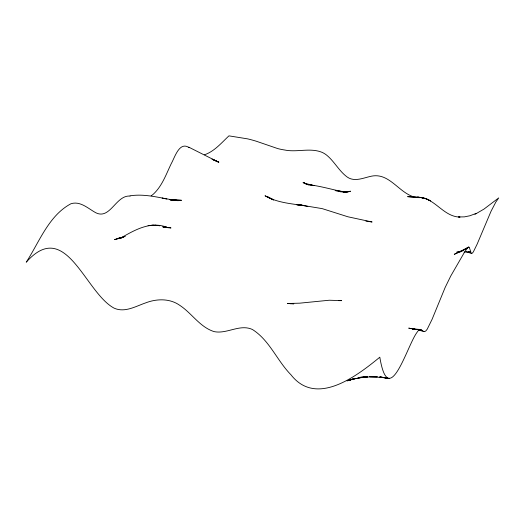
<?xml version="1.0" encoding="UTF-8"?>
<svg xmlns="http://www.w3.org/2000/svg" width="525" height="525" viewBox="0 0 525 525"><rect width="100%" height="100%" fill="white"/><g stroke="black" fill="none" stroke-linecap="round" stroke-linejoin="round"><path stroke-width="0.79" d="M468.254 247.209L460.366 251.882L468.956 247.111L454.276 254.31L462.013 250.898L456.763 252.157L459.198 252.131M474.915 214.344L483.978 209.101L498.75 197.886L495.863 202.013L491.039 211.273L477.153 244.118L473.307 251.987L472.119 253.326L471.292 253.372L469.317 247.439L468.635 247.072L467.696 247.643L464.507 252.203L450.752 276.012L445.148 287.483L432.101 319.279L427.219 329.208L425.782 330.98L424.607 331.61L423.609 331.433L420.866 329.457L419.108 329.877A17.404 3.025 -69.4 0 0 416.719 332.811C406.987 346.152 388.782 411.147 379.811 357.197C357.007 375.887 316.299 407.348 290.948 374.771C277.029 360.642 269.548 340.252 252.394 329.477C239.741 323.702 227.023 334.281 214.134 331.616C199.822 327.134 191.763 313.097 179.583 305.209C169.693 298.279 156.634 298.666 145.747 302.846C135.732 306.285 124.779 312.992 114.089 308.136C84.886 292.497 65.933 217.468 26.25 262.192C39.329 242.018 48.661 215.631 70.941 203.752C79.741 200.918 87.281 207.716 94.316 211.897C109.85 221.74 115.48 194.841 130.075 196.081M476.195 213.373L469.967 215.749L464.382 216.871L458.535 216.956L460.018 217.074C442.667 216.864 434.227 196.258 416.719 197.269L421.936 197.597L426.267 198.765L430.625 200.904L425.453 198.476L426.267 198.765L421.057 197.492L421.936 197.597L417.651 197.164L422.802 197.886L417.651 197.164M347.064 380.96L355.241 378.354L348.101 380.533L356.232 378.341L349.21 380.008L365.735 376.543L357.203 378.243M204.54 154.763C214.482 151.357 221.478 142.807 228.946 135.857L247.629 138.869A133.101 99.284 50.7 0 1 256.397 141.264L277.607 148.542A79.708 66.649 68 0 0 284.603 149.993C296.993 152.591 310.098 147.459 322.074 152.348A20.495 17.148 54.2 0 1 326.701 155.183C334.484 161.549 339.038 171.071 347.202 177.03C354.716 182.352 363.812 177.66 371.746 176.124C390.482 172.535 399.728 195.051 417.198 197.662M119.877 238.232L114.548 239.617L125.186 236.309L119.89 238.534C134.452 230.153 150.714 220.434 167.915 227.679L165.998 227.207L168.518 227.752L163.367 226.872L170.999 227.942L162.638 226.839M345.634 192.078L347.202 191.737L345.667 192.058M345.817 192.143L350.549 191.231L345.168 191.927M121.262 237.779L117.009 238.586L123.257 237.405M358.253 378.039L367.638 376.904L360.439 377.278L361.928 377.206M130.029 195.838C146.311 193.252 162.199 198.765 178.172 200.694L169.66 199.625L181.506 200.301L170.29 199.795L176.393 200.202L170.737 199.992M345.292 192.098L348.423 191.769L340.462 191.848M363.418 377.134L377.291 376.76L369.685 376.701L387.233 377.823L379.247 377.088L388.106 378.348L380.31 376.917L389.169 378.617M291.113 303.745L287.68 303.489L299.618 303.181L329.293 300.234L341.677 300.641L338.769 300.641M464.074 252.079L470.571 252L468.359 251.744M413.451 197.223L419.514 197.479L407.617 196.645L419.541 197.708M343.409 191.927L346.5 191.947L335.304 190.568M420.085 329.411L412.611 329.241L420.945 329.49L413.562 329.123L415.17 329.378M287.68 303.489L293.842 303.798L290.397 303.614M299.906 205.144L303.575 205.4L296.743 204.776L304.126 205.649C290.824 203.641 276.944 202.65 265.027 195.759L273.584 199.933L266.733 196.363L273.19 199.848M163.118 226.951L164.627 227.056L163.249 226.892M365.859 221.097L372.087 221.99L347.872 216.773L322.16 208.615L300.976 205.124L307.808 206.397M335.226 190.614L344.361 192.038C332.627 189.748 321.136 186.204 309.212 184.761L314.114 185.64L303.903 183.074L308.884 185.102M418.399 329.89L422.428 330.533L418.392 329.825M415.452 197.039L418.943 197.617M415.977 329.405L408.719 328.138L416.233 329.497M166.891 199.041L162.14 198.135L163.971 198.489M418.51 330.054L423.852 331.537M466.154 251.652L471.358 253.411M212.658 159.534L218.892 162.127L212.002 159.134L218.584 162.153L188.738 147.138M307.414 184.387L303.043 182.392L307.407 184.616M189.184 147.676C179.399 140.963 174.812 157.349 171.288 163.57C166.208 174.097 162.264 185.778 153.543 193.968A25.443 14.241 -70.6 0 1 151.161 195.805M153.49 225.159L148.175 225.625L153.49 225.159M158.642 225.606L154.685 225.192L159.81 225.737L158.642 225.606"/></g></svg>
